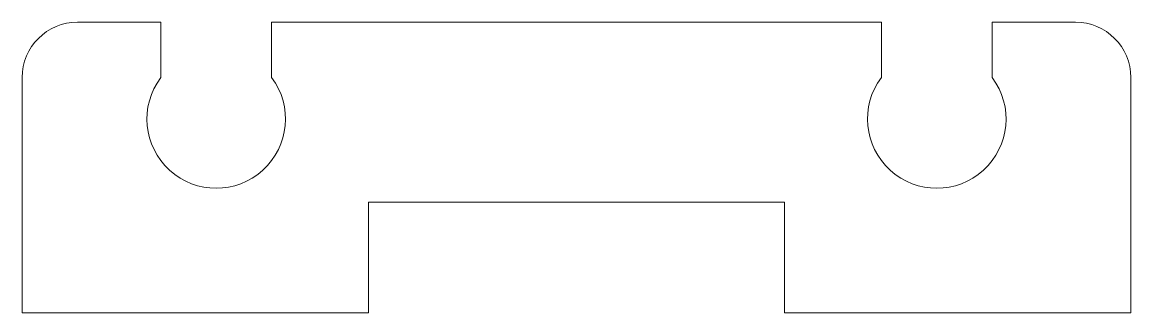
# Model space of a CAD drawing. Header units: millimetres. Extents: x -10 to 10, y 0 to 5.3.
import ezdxf

# ---------------------------------------------------------------- set-up
doc = ezdxf.new("R2010")
doc.units = ezdxf.units.MM

msp = doc.modelspace()

# ---------------------------------------------------------------- linework, layer by layer
at = {"color": 7, "linetype": 'Continuous', "lineweight": 15}
for p, q in [((-7.5, 5.25), (-9, 5.25)), ((-7.5, 4.25), (-7.5, 5.25)), ((-5.5, 5.25), (-5.5, 4.25)), ((5.5, 5.25), (-5.5, 5.25)), ((5.5, 4.25), (5.5, 5.25)), ((7.5, 5.25), (7.5, 4.25)), ((9, 5.25), (7.5, 5.25)), ((-10, 4.25), (-10, 0)), ((10, 0), (10, 4.25)), ((-3.75, 2), (3.75, 2)), ((-3.75, 0), (-3.75, 2)), ((3.75, 2), (3.75, 0)), ((-10, 0), (-3.75, 0)), ((3.75, 0), (10, 0))]:
    msp.add_line(p, q, dxfattribs=at)
for centre, radius, start, end in [((-9, 4.25), 1, 90, 180), ((9, 4.25), 1, 0, 90), ((-6.5, 3.5), 1.25, 143.1301, 36.8699), ((6.5, 3.5), 1.25, 143.1301, 36.8699)]:
    msp.add_arc(centre, radius, start, end, dxfattribs=at)

doc.saveas('drawing.dxf')
